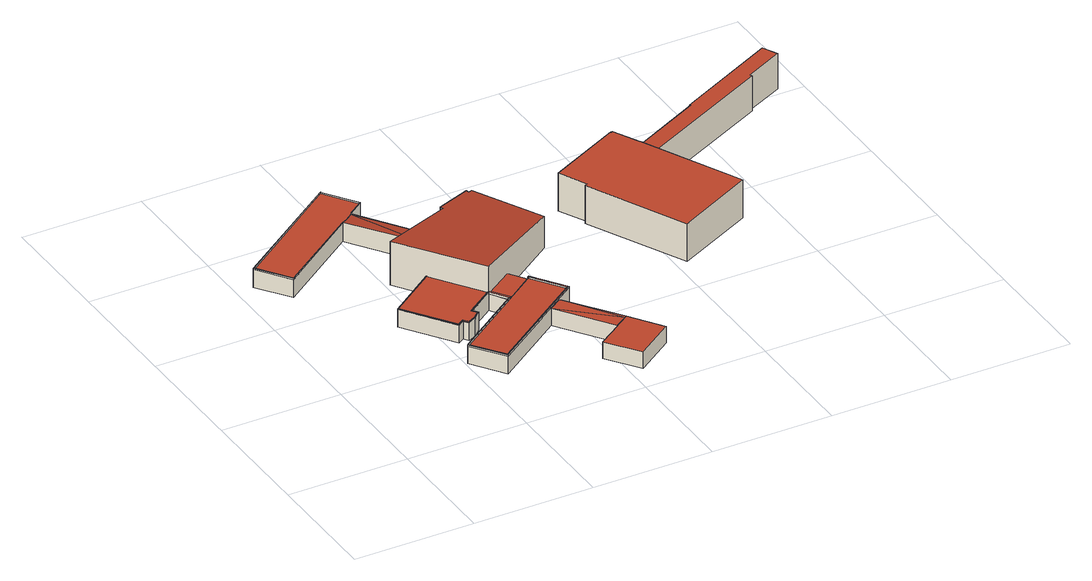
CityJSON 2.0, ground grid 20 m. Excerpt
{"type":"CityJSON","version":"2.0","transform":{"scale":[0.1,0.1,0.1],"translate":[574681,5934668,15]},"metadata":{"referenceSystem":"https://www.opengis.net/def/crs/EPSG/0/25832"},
"CityObjects":{
"building1":{"type":"Building","attributes":{"Grundfläche 2D":"190.979362","Grundhöhe NN":"18.000"},"children":["building1-1","building1-2"],"geometry":[{"type":"Solid","lod":"3","boundaries":[[[[0,1,2,3,4,5,6,7]],[[8,9,10]],[[11,8,0,12]],[[11,9,8]],[[7,12,0]],[[12,7,13,14,11]],[[9,11,14,15]],[[10,9,15,16]],[[2,1,0,8,10,16,17]],[[18,3,2,17]],[[4,3,18,19]],[[5,4,19,20]],[[6,5,20,21]],[[7,6,21,13]],[[13,21,20,19,18,17,16,15,14]]]],"semantics":{"surfaces":[{"type":"RoofSurface"},{"type":"WallSurface"},{"type":"GroundSurface"}],"values":[[0,0,0,0,1,1,1,1,1,1,1,1,1,1,2]]}}]},
"building1-1":{"type":"BuildingInstallation","parents":["building1"],"geometry":[{"type":"MultiSurface","lod":"3","boundaries":[[[22,23,24,25,26,27,12,28]],[[4,5,26,25]],[[5,6,27,26]],[[7,12,27,6]],[[28,12,7,29]],[[22,28,29,30]],[[30,31,23,22]],[[3,4,25,24]]],"semantics":{"surfaces":[{"type":"RoofSurface"},{"type":"WallSurface"}],"values":[0,1,1,1,1,1,1,1]}}]},
"building1-2":{"type":"BuildingInstallation","parents":["building1"],"geometry":[{"type":"MultiSurface","lod":"3","boundaries":[[[24,23,32,33,34,35,36]],[[32,23,31,37]],[[38,34,33,32,37,39]],[[38,1,35,34]],[[1,2,36,35]],[[2,3,24,36]]],"semantics":{"surfaces":[{"type":"RoofSurface"},{"type":"WallSurface"}],"values":[0,1,1,1,1,1]}}]},
"building2":{"type":"Building","attributes":{"Grundfläche 2D":"166.038801","Grundhöhe NN":"17.920"},"children":["building2-1","building2-2"],"geometry":[{"type":"Solid","lod":"3","boundaries":[[[[40,41,42,43,44,45,46,47]],[[48,49,50]],[[51,50,52]],[[48,50,51]],[[52,50,49,53,54]],[[51,52,54,55]],[[49,48,56,53]],[[44,43,57,58]],[[51,55,59,45,44,58,56,48]],[[46,45,59,60]],[[61,40,47,46,60,62]],[[41,40,61,63]],[[43,42,41,63,64,57]],[[57,64,63,61,62,60,59,55,54,53,56,58]]]],"semantics":{"surfaces":[{"type":"RoofSurface"},{"type":"WallSurface"},{"type":"GroundSurface"}],"values":[[0,0,0,0,1,1,1,1,1,1,1,1,1,2]]}}]},
"building2-1":{"type":"BuildingInstallation","parents":["building2"],"geometry":[{"type":"MultiSurface","lod":"3","boundaries":[[[65,66,67,68]],[[40,41,68,67]],[[41,42,65,68]],[[67,66,69,40]]],"semantics":{"surfaces":[{"type":"RoofSurface"},{"type":"WallSurface"}],"values":[0,1,1,1]}}]},
"building2-2":{"type":"BuildingInstallation","parents":["building2"],"geometry":[{"type":"MultiSurface","lod":"3","boundaries":[[[70,66,65,71,72,73,74,75,76,77]],[[43,44,72,71]],[[44,45,73,72]],[[45,46,74,73]],[[46,47,75,74]],[[47,78,76,75]],[[77,76,78,79]],[[79,80,70,77]],[[69,66,70,80]],[[42,43,71,65]]],"semantics":{"surfaces":[{"type":"RoofSurface"},{"type":"WallSurface"}],"values":[0,1,1,1,1,1,1,1,1,1]}}]},
"building3":{"type":"Building","attributes":{"Grundfläche 2D":"414.971060","Grundhöhe NN":"17.968"},"children":["building3-1","building3-2"],"geometry":[{"type":"MultiSurface","lod":"3","boundaries":[[[81,82,83,84,85,86,87,88,89,90,91]],[[92,93,94,95,96,97,98]],[[99,100,101,102,103,104,105,106]],[[107,90,89,108]],[[91,90,107,109]],[[81,91,109,110]],[[82,81,110,111]],[[83,82,111,112]],[[84,83,112,113]],[[85,84,113,114]],[[85,114,115,92,86]],[[99,106,116,117]],[[100,99,117,118]],[[101,100,118,119]],[[102,101,119,120]],[[103,102,120,121]],[[89,88,87,86,122,104,103,121,108]],[[105,104,122,86,92,98,97,123,124]],[[106,105,124,116]],[[97,96,125,123]],[[126,94,93,92,115,127]],[[96,95,94,126,125]],[[110,109,107,108,128,121,120,119,118,117,116,124,123,125,126,127,115,114,113,112,111]]],"semantics":{"surfaces":[{"type":"RoofSurface"},{"type":"WallSurface"},{"type":"GroundSurface"}],"values":[0,0,0,1,1,1,1,1,1,1,1,1,1,1,1,1,1,1,1,1,1,1,2]}}]},
"building3-1":{"type":"BuildingInstallation","parents":["building3"],"geometry":[{"type":"MultiSurface","lod":"3","boundaries":[[[129,130,131,132,133,134,135,136,137,138,139,140,141,142,122,143,144,145]],[[136,135,89,90]],[[90,91,137,136]],[[91,81,138,137]],[[81,82,139,138]],[[82,83,140,139]],[[83,84,141,140]],[[84,85,142,141]],[[86,122,142,85]],[[122,86,87,143]],[[144,143,87,146]],[[145,144,146,147]],[[129,145,147,148]],[[130,129,148,149]],[[131,130,149,150]],[[132,131,150,151]],[[133,132,151,152]],[[152,88,134,133]],[[135,134,89]],[[134,88,89]]],"semantics":{"surfaces":[{"type":"RoofSurface"},{"type":"WallSurface"}],"values":[0,1,1,1,1,1,1,1,1,1,1,1,1,1,1,1,1,1,1,1]}}]},
"building3-2":{"type":"BuildingInstallation","parents":["building3"],"geometry":[{"type":"MultiSurface","lod":"3","boundaries":[[[67,153,154,122,68]],[[95,98,154,153]],[[92,86,122,154,98]],[[93,94,67,68,122,86,92]],[[94,95,153,67]]],"semantics":{"surfaces":[{"type":"RoofSurface"},{"type":"WallSurface"}],"values":[0,1,1,1,1]}}]},
"building4":{"type":"Building","attributes":{"Grundfläche 2D":"50.208779","Grundhöhe NN":"17.923"},"geometry":[{"type":"Solid","lod":"3","boundaries":[[[[50,49,155,156,157,158,52]],[[158,157,159,160]],[[52,158,160,54]],[[49,50,52,54,53]],[[155,49,53,161]],[[156,155,161,162]],[[157,156,162,159]],[[161,53,54,160,159,162]]]],"semantics":{"surfaces":[{"type":"RoofSurface"},{"type":"WallSurface"},{"type":"GroundSurface"}],"values":[[0,1,1,1,1,1,1,2]]}}]},
"building5":{"type":"Building","attributes":{"Grundfläche 2D":"426.505273","Grundhöhe NN":"15.079"},"geometry":[{"type":"Solid","lod":"3","boundaries":[[[[163,164,165,166,167,168,169,170,171,172]],[[173,174,175,176,177,178,179,180]],[[168,167,181,182]],[[169,168,182,183]],[[170,169,183,184]],[[171,170,184,185]],[[172,171,185,186]],[[176,163,172,186,187,177]],[[163,176,188,189,164]],[[165,164,189,190]],[[167,166,191,181]],[[166,165,190,191]],[[180,179,192,193]],[[173,180,193,194]],[[174,173,194,195]],[[175,174,195,196]],[[176,175,196,188]],[[178,177,187,197]],[[179,178,197,192]],[[191,190,189,188,196,195,194,193,192,197,187,186,185,184,183,182,181]]]],"semantics":{"surfaces":[{"type":"RoofSurface"},{"type":"WallSurface"},{"type":"GroundSurface"}],"values":[[0,0,1,1,1,1,1,1,1,1,1,1,1,1,1,1,1,1,1,2]]}}]}
},
"vertices":[
[194,529,61],[207,539,61],[232,557,61],[195,609,61],[195,610,61],[8,477,61],[46,424,61],[183,522,61],[207,539,60],[285,434,59],[210,541,59],[256,420,64],[183,522,63],[183,522,30],[256,420,30],[285,434,30],[210,541,30],[232,557,30],[195,609,30],[195,610,30],[8,477,30],[46,424,30],
[10,477,63],[194,609,63],[195,609,63],[195,610,63],[8,477,63],[46,424,63],[47,425,63],[47,425,61],[10,477,61],[194,609,61],
[231,557,63],[227,553,63],[207,540,63],[207,539,63],[232,557,63],[231,557,61],[207,540,61],[227,553,61],
[299,227,59],[298,227,59],[184,146,59],[182,145,59],[221,92,59],[389,211,59],[351,264,59],[349,263,59],[340,176,58],[402,89,58],[423,103,58],[363,193,57],[426,105,58],[402,89,29],[426,105,29],[363,193,29],[340,176,29],[182,145,29],[221,92,29],[389,211,29],[351,264,29],[299,227,29],[349,263,29],[298,227,29],[184,146,29],
[184,146,62],[184,145,62],[299,227,62],[298,227,62],[184,145,59],
[221,94,62],[182,145,62],[221,92,62],[389,211,62],[351,264,62],[349,263,62],[350,262,62],[386,211,62],[350,262,59],[386,211,59],[221,94,59],
[208,205,61],[214,197,61],[228,204,61],[240,215,61],[234,223,61],[279,255,61],[278,256,61],[221,337,61],[220,337,61],[140,280,61],[198,198,61],[279,255,58],[298,227,58],[299,227,58],[301,229,58],[349,263,58],[330,291,58],[281,257,58],[369,476,84],[367,481,84],[307,451,91],[309,446,91],[186,385,106],[279,255,106],[432,363,85],[375,479,83],[140,280,30],[220,337,30],[198,198,30],[208,205,30],[214,197,30],[228,204,30],[240,215,30],[234,223,30],[279,255,30],[375,479,30],[369,476,30],[367,481,30],[307,451,30],[309,446,30],[186,385,30],[279,255,62],[330,291,30],[432,363,30],[349,263,30],[299,227,30],[298,227,30],[278,256,30],
[228,206,62],[215,199,62],[209,207,62],[198,200,62],[141,280,62],[221,337,62],[220,337,62],[140,280,62],[198,198,62],[208,205,62],[214,197,62],[228,204,62],[240,215,62],[234,223,62],[278,256,62],[232,223,62],[238,215,62],[232,223,61],[238,215,61],[228,206,61],[215,199,61],[209,207,61],[198,200,61],[141,280,61],
[301,229,62],[281,257,62],
[402,88,58],[362,61,58],[400,8,58],[463,52,58],[400,8,29],[463,52,29],[402,88,29],[362,61,29],
[668,496,67],[667,496,67],[645,540,67],[642,538,67],[642,540,67],[521,480,67],[544,434,67],[539,432,67],[619,268,67],[748,332,67],[951,638,62],[783,555,62],[784,553,62],[668,496,62],[680,470,62],[901,578,62],[900,582,62],[963,613,62],[642,540,1],[521,480,1],[544,434,1],[539,432,1],[619,268,1],[748,332,1],[680,470,1],[668,496,1],[667,496,1],[645,540,1],[642,538,1],[900,582,1],[963,613,1],[951,638,1],[783,555,1],[784,553,1],[901,578,1]
]}
